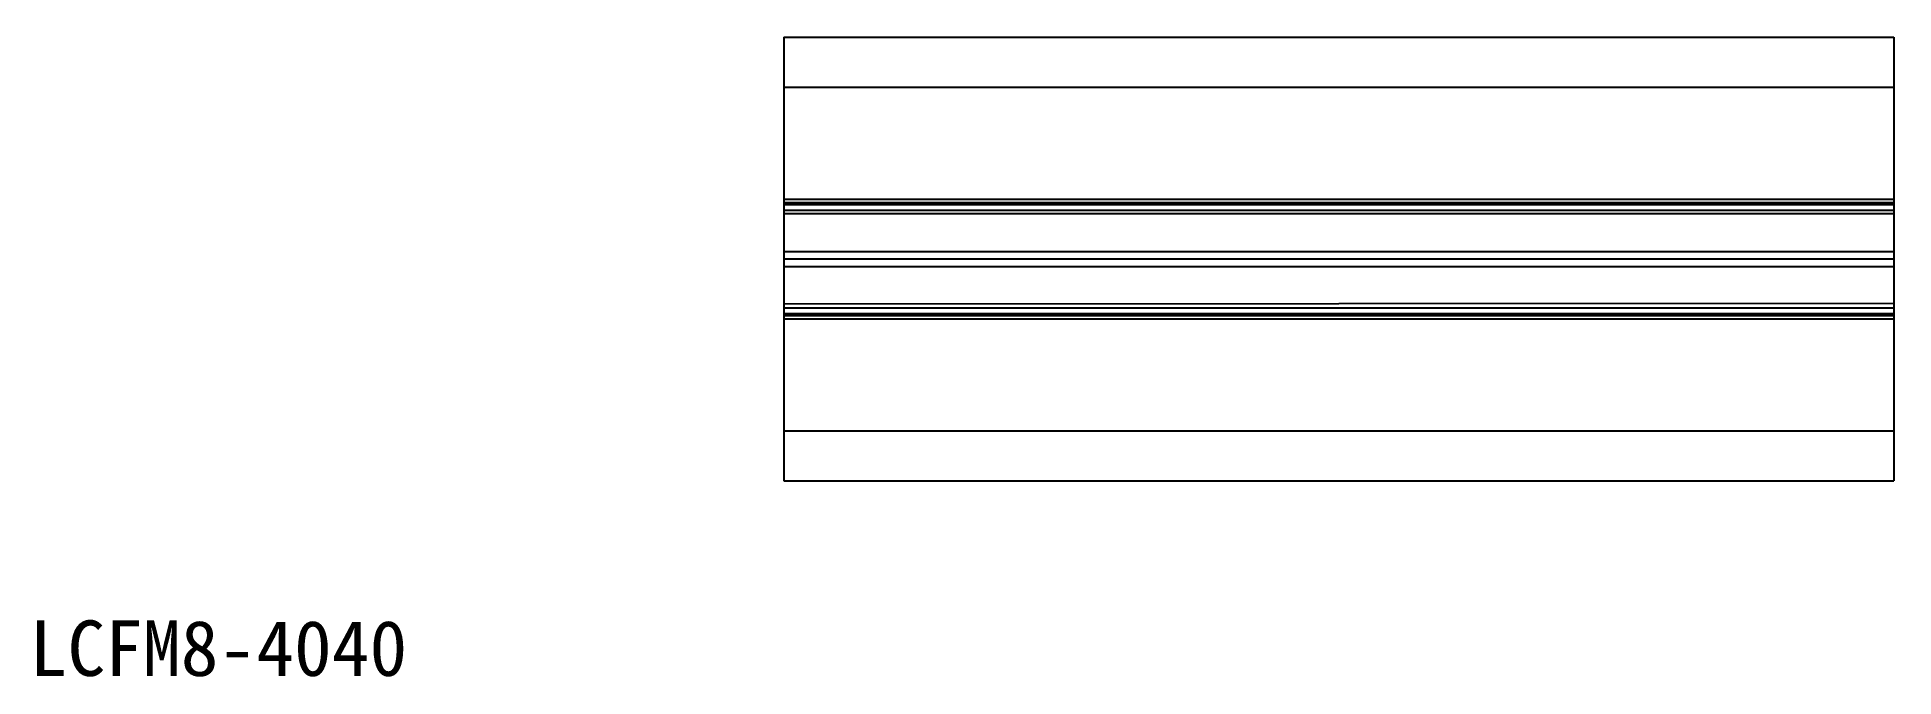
# Model space of a CAD drawing. Header units: millimetres. Extents: x 12 to 179, y -112 to -54.
import ezdxf

# ---------------------------------------------------------------- set-up
doc = ezdxf.new("R2010")
doc.units = ezdxf.units.MM
doc.styles.add('楷体', font='SimSun.ttf')

msp = doc.modelspace()

# ---------------------------------------------------------------- linework, layer by layer
for p, q in [((79.13, -53.9), (79.13, -93.9)), ((79.13, -53.9), (179.13, -53.9)), ((179.13, -53.9), (179.13, -93.9)), ((79.13, -58.4), (179.13, -58.4)), ((79.13, -68.5), (179.13, -68.5)), ((79.13, -68.8), (179.13, -68.8)), ((79.13, -69), (179.13, -69)), ((79.13, -69.5), (179.13, -69.5)), ((79.13, -69.8), (179.13, -69.8)), ((79.13, -73.21), (179.13, -73.21)), ((79.13, -73.9), (179.13, -73.9)), ((79.13, -74.59), (179.13, -74.59)), ((79.13, -77.95), (179.13, -77.87)), ((79.13, -78.3), (179.13, -78.3)), ((79.13, -78.8), (179.13, -78.8)), ((79.13, -79), (179.13, -79)), ((79.13, -79.3), (179.13, -79.3)), ((79.13, -89.4), (179.13, -89.4)), ((79.13, -93.9), (179.13, -93.9))]:
    msp.add_line(p, q)

# ---------------------------------------------------------------- texts
at = {"color": 1, "lineweight": 0, "insert": (11.21, -106.48), "char_height": 5, "width": 69.1022, "attachment_point": 1, "rotation": 360, "style": '楷体'}
msp.add_mtext('{\\fSimSun|b0|i0|c134|p2;\\C256;LCFM8-4040}', dxfattribs=at)

doc.saveas('drawing.dxf')
